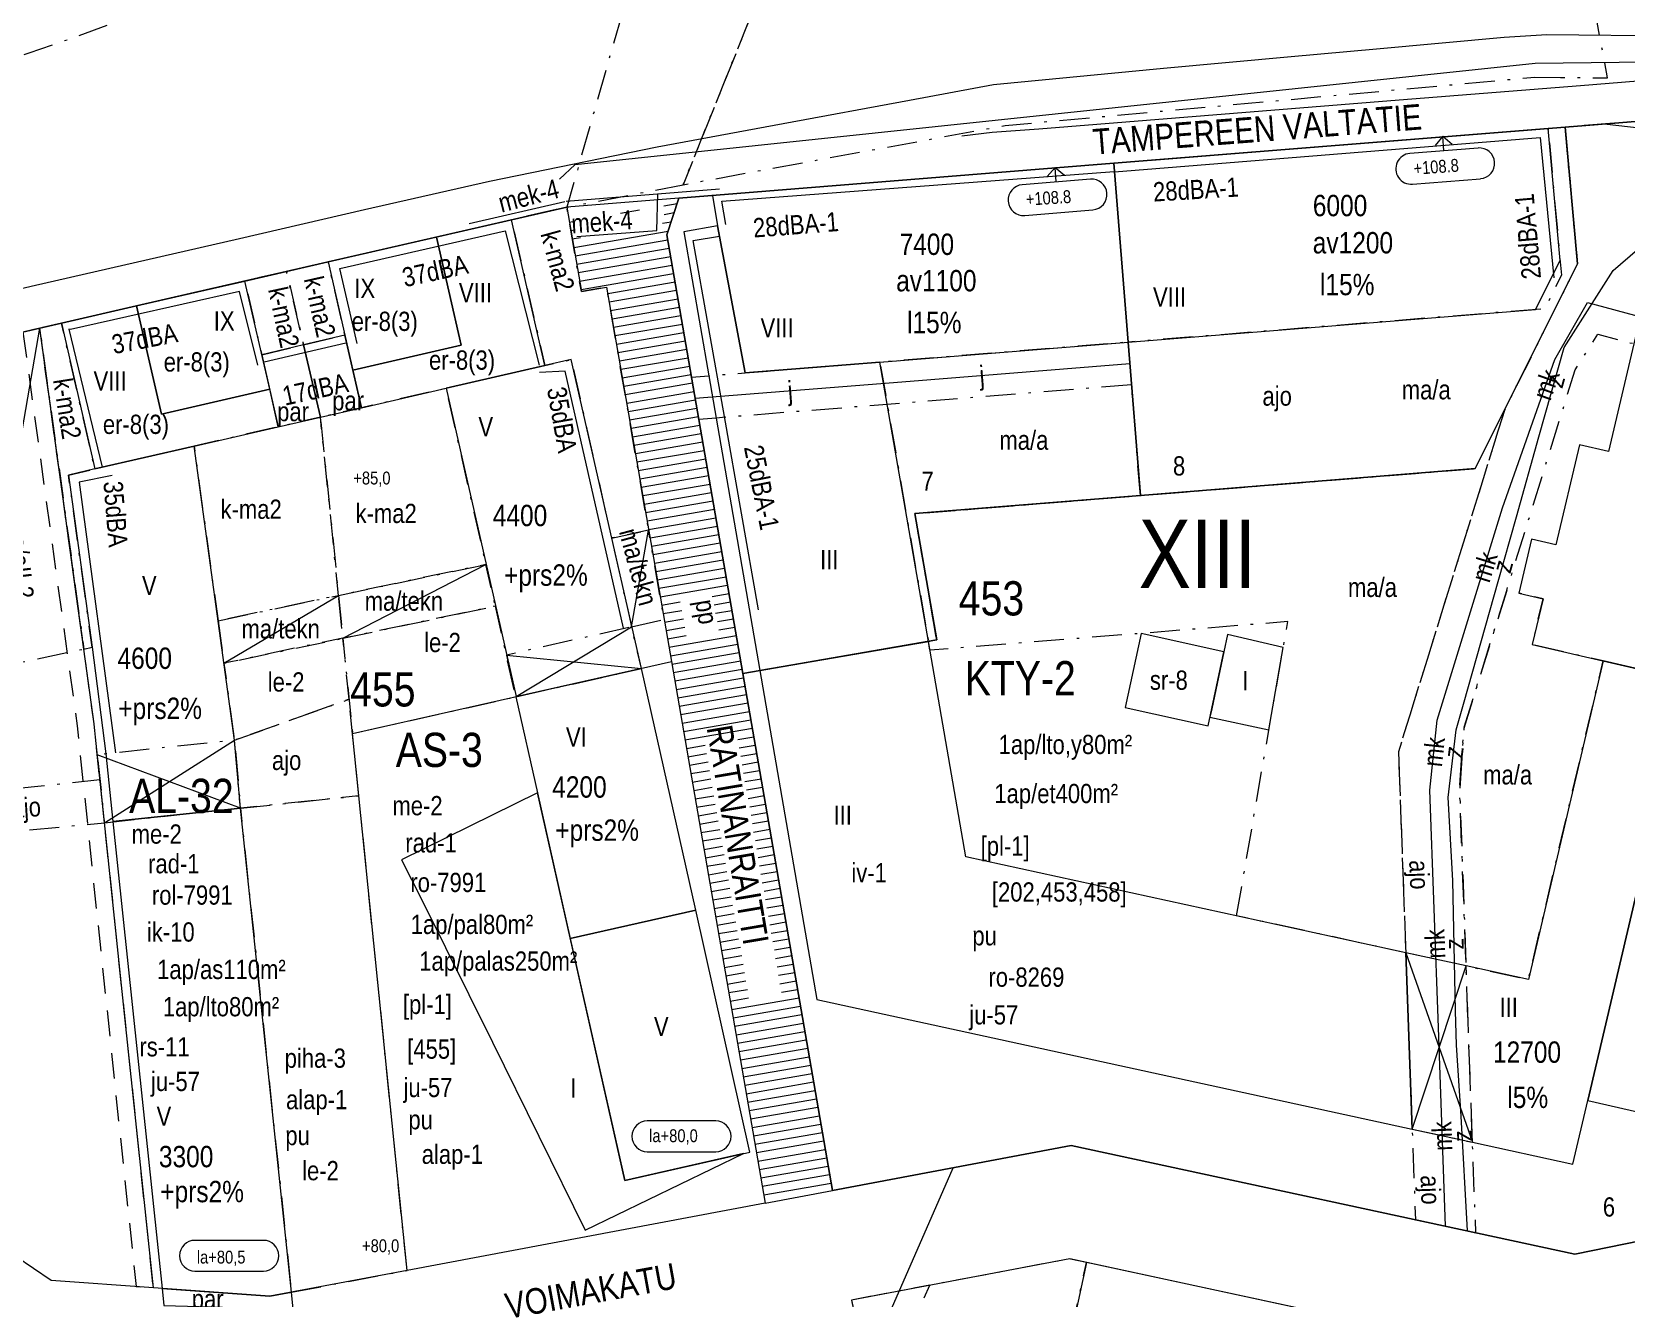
# Model space of a CAD drawing. Header units: metres. Extents: x 24485995 to 24488038, y 6819999 to 6822001.
# Drawn here: x 24487478.8 to 24487665.2, y 6820198.8 to 6820346.9 of the extents above; entities that cross this region are included whole.
import ezdxf

# ---------------------------------------------------------------- set-up
doc = ezdxf.new("R2010")
doc.units = ezdxf.units.M
for name, pattern in [('k10040', [10.3, 3.5, -1.5, 0.3, -1.5, 3.5]), ('k10050', [8, 3, -2, 3]), ('K10271', [0]), ('k10400', [0]), ('K10430', [0]), ('k10630.1', [0]), ('Osoitus_AK', [0])]:
    doc.linetypes.add(name, pattern=pattern)
for name, color, linetype, lineweight in [('AK_AsemakaavaTeksti_Kadun_puistonnimi', 7, 'Continuous', 0), ('AK_AsemakaavaTeksti_Kaupunginosan_nimi', 7, 'Continuous', 0), ('AK_AsemakaavaTeksti_Korttelinumero', 7, 'Continuous', 0), ('AK_JohdoillevarattuTeksti', 7, 'Continuous', 0), ('AK_JohdoillevarattuViiva', 7, 'Continuous', 0), ('AK_Kaavamerkinta_Kayttotarkoitusalue', 7, 'Continuous', 0), ('AK_KayttotarkoitusViiva', 7, 'Continuous', 0), ('AK_LiikennointiTeksti_Autopaikkamerkinta_m2', 7, 'Continuous', 0), ('AK_LiikennointiViiva_Ajoneuvoliittymakielto', 7, 'Continuous', 0), ('AK_LiikennointiViiva_Meluvalli_-aita', 7, 'Continuous', 0), ('AK_LiikennointiViiva_Polkuviivoitus', 7, 'Continuous', 0), ('AK_MuuAsemakaavaTeksti_Alueenosan_kayttotarkoitus', 7, 'Continuous', 0), ('AK_MuuAsemakaavaTeksti_Erityismaarays', 7, 'Continuous', 0), ('AK_MuuAsemakaavaViiva_alueenosan_raja', 7, 'Continuous', 0), ('AK_MuuAsemakaavaViiva_Merkinnan_Kohdistusnuoli', 7, 'Continuous', 0), ('AK_MuuAsemakaavaViiva_Ohj_alueenosan_raja', 7, 'Continuous', 0), ('AK_RakennusalaTeksti_Kerrosala_tai_luku', 7, 'Continuous', 0), ('AK_RakennusalaTeksti_Rakennusoikeus', 7, 'Continuous', 0), ('AK_RakennusalaViiva_Maanalaisen_tilan_viiva', 7, 'Continuous', 0), ('AK_RakennusalaViiva_Rakennusalan_raja__I_', 7, 'Continuous', 0), ('AK_RakentaminenTeksti_Korkeusmerkinta', 7, 'Continuous', 0), ('AK_RakentaminenTeksti_Korkeusmerkinta_ja_soikio', 7, 'Continuous', 0), ('AK_RakentaminenTeksti_Korkeusmerkinta_ja_soikio_ja_nuoli', 7, 'Continuous', 0), ('AK_RakentaminenTeksti_Rakentamismaarays', 7, 'Continuous', 0), ('AK_RakentaminenViiva_dB_yms_aaltoviiva', 7, 'Continuous', 0), ('AK_RakentaminenViiva_Kulkuaukko', 7, 'Continuous', 0), ('AK_Tontti_Sitova', 7, 'Continuous', 0), ('AK_Tonttinumero', 7, 'Continuous', 0), ('AK_YmparistoViiva_Istutettava_puurivi', 7, 'Continuous', 0)]:
    doc.layers.add(name, color=color, linetype=linetype, lineweight=lineweight)
doc.styles.add('ArialNarrow', font='ARIALN.TTF')

# ---------------------------------------------------------------- blocks, each defined once
blk = doc.blocks.new('AKP43')
at = {"layer": 'AK_RakentaminenTeksti_Korkeusmerkinta_ja_soikio', "color": 7, "linetype": 'Continuous', "lineweight": 13}
for p, q in [((4, 1.8), (-4, 1.8)), ((-4, -1.8), (4, -1.8))]:
    blk.add_line(p, q, dxfattribs=at)
for centre, start, end in [((-4, 0), 90, 270), ((4, 0), 270, 90)]:
    blk.add_arc(centre, 1.8, start, end, dxfattribs=at)

msp = doc.modelspace()

# ---------------------------------------------------------------- linework, layer by layer
at = {"layer": 'AK_JohdoillevarattuViiva', "linetype": 'Continuous', "lineweight": 5, "flags": 128}
for points in [[(24487646.67, 6820206.61), (24487645.93, 6820220.04), (24487645.39, 6820228.34), (24487645.27, 6820232.37), (24487644.94, 6820247.61), (24487644.4, 6820257.3), (24487645.35, 6820265.23), (24487646.29, 6820268.51), (24487650.26, 6820282.59), (24487652.39, 6820290.15), (24487655.02, 6820299.51), (24487657.96, 6820309.98), (24487663.69, 6820318.98), (24487669.38, 6820323.9), (24487676.45, 6820330.2), (24487677.57, 6820331.2), (24487681.34, 6820333.85), (24487684.77, 6820334.77), (24487687.1, 6820335.51), (24487696.32, 6820338.4)], [(24487662.65, 6820336.12), (24487684.17, 6820333.67), (24487701.89, 6820329.44), (24487696.35, 6820305.71)], [(24487644.11, 6820207.16), (24487643.26, 6820230.41), (24487642.25, 6820258.16), (24487643.14, 6820266.38), (24487650.76, 6820291.2), (24487656.9, 6820308.55), (24487660.69, 6820315.23), (24487667.22, 6820313.49)], [(24487556.35, 6820304.02), (24487579.52, 6820305.88), (24487607.17, 6820308.1)], [(24487645.93, 6820220.04), (24487645.66, 6820224.19)], [(24487564.52, 6820164.02), (24487571.31, 6820179.39), (24487576.29, 6820190.65), (24487586.53, 6820214)]]:
    msp.add_lwpolyline(points, dxfattribs=at)
at = {"layer": 'AK_KayttotarkoitusViiva', "linetype": 'Continuous', "lineweight": 20, "flags": 128}
for points in [[(24487711.87, 6820338.71), (24487689.48, 6820338.27), (24487658.08, 6820335.75), (24487605.29, 6820331.52), (24487554.42, 6820327.44)], [(24487479.68, 6820312.22), (24487482.22, 6820312.81), (24487490.99, 6820314.83), (24487496.47, 6820316.08), (24487503.66, 6820317.74), (24487513.41, 6820319.97), (24487541.32, 6820326.38)], [(24487554.42, 6820327.44), (24487541.32, 6820326.38)], [(24487541.32, 6820326.38), (24487543.03, 6820316.52), (24487545.98, 6820317.03), (24487553.57, 6820273.21)], [(24487554.42, 6820327.44), (24487553.04, 6820323.16), (24487561.92, 6820271.82), (24487572.39, 6820211.34)], [(24487463.78, 6820308.57), (24487479.68, 6820312.22)], [(24487492.97, 6820199.96), (24487492.08, 6820208.45), (24487489.68, 6820231.27), (24487487.25, 6820254.41), (24487486.21, 6820264.38), (24487486.04, 6820265.93), (24487484.84, 6820274.69), (24487484, 6820280.83), (24487479.68, 6820312.22)], [(24487492.97, 6820199.96), (24487481.03, 6820200.83), (24487476.87, 6820203.62), (24487475.61, 6820215.62), (24487474.54, 6820225.77), (24487473.69, 6820233.86), (24487471.19, 6820257.72), (24487469.75, 6820268.38), (24487463.78, 6820308.57)], [(24487572.39, 6820211.34), (24487600.32, 6820216.6), (24487659.24, 6820203.9), (24487668.95, 6820205.89), (24487673.75, 6820211), (24487696.03, 6820305.75), (24487710.75, 6820303.98)], [(24487522.64, 6820201.99), (24487517.01, 6820257.53), (24487516.27, 6820264.8), (24487553.57, 6820273.21)], [(24487553.57, 6820273.21), (24487564.53, 6820209.86)], [(24487564.53, 6820209.86), (24487572.39, 6820211.34)], [(24487564.53, 6820209.86), (24487522.64, 6820201.99)], [(24487665.16, 6820189.32), (24487600.15, 6820203.34), (24487574.61, 6820198.53)], [(24487522.64, 6820201.99), (24487511.18, 6820199.83), (24487506.61, 6820198.97), (24487492.97, 6820199.96)]]:
    msp.add_lwpolyline(points, dxfattribs=at)
at = {"layer": 'AK_LiikennointiViiva_Ajoneuvoliittymakielto', "linetype": 'k10630.1', "lineweight": 5, "flags": 128}
for points in [[(24487609.8, 6820331.88), (24487634.49, 6820333.86), (24487658.08, 6820335.75), (24487689.48, 6820338.27), (24487711.87, 6820338.71)], [(24487554.42, 6820327.44), (24487601.78, 6820331.24)], [(24487541.32, 6820326.39), (24487499.15, 6820316.7), (24487463.78, 6820308.57)]]:
    msp.add_lwpolyline(points, dxfattribs=at)
at = {"layer": 'AK_LiikennointiViiva_Meluvalli_-aita', "linetype": 'Continuous', "lineweight": 5, "flags": 128}
for points in [[(24487541.25, 6820327.08), (24487554.35, 6820328.13), (24487559.19, 6820328.52)], [(24487529.89, 6820324.48), (24487541.1, 6820327.05)]]:
    msp.add_lwpolyline(points, dxfattribs=at)
at = {"layer": 'AK_LiikennointiViiva_Polkuviivoitus', "linetype": 'Continuous', "lineweight": 0, "flags": 128}
for points in [[(24487547.61, 6820325.67), (24487549.83, 6820326.06)], [(24487552.66, 6820326.54), (24487554.22, 6820326.81)], [(24487552.72, 6820325.54), (24487553.87, 6820325.74)], [(24487541.62, 6820324.63), (24487542.05, 6820324.71)], [(24487552.5, 6820324.49), (24487553.53, 6820324.66)], [(24487541.79, 6820323.65), (24487542.21, 6820323.72)], [(24487541.96, 6820322.66), (24487542.94, 6820322.83)], [(24487542.13, 6820321.68), (24487553.18, 6820323.59)], [(24487542.3, 6820320.69), (24487553.14, 6820322.57)], [(24487542.47, 6820319.71), (24487553.31, 6820321.58)], [(24487542.64, 6820318.72), (24487553.48, 6820320.6)], [(24487542.81, 6820317.74), (24487553.65, 6820319.61)], [(24487542.99, 6820316.75), (24487553.82, 6820318.63)], [(24487546.11, 6820316.28), (24487553.99, 6820317.64)], [(24487546.28, 6820315.29), (24487554.17, 6820316.66)], [(24487546.45, 6820314.31), (24487554.34, 6820315.67)], [(24487546.62, 6820313.32), (24487554.51, 6820314.69)], [(24487546.79, 6820312.34), (24487554.68, 6820313.7)], [(24487546.96, 6820311.35), (24487554.85, 6820312.71)], [(24487547.13, 6820310.37), (24487555.02, 6820311.73)], [(24487547.31, 6820309.38), (24487555.19, 6820310.74)], [(24487547.48, 6820308.39), (24487555.36, 6820309.76)], [(24487547.65, 6820307.41), (24487555.53, 6820308.77)], [(24487547.82, 6820306.42), (24487555.7, 6820307.79)], [(24487547.99, 6820305.44), (24487555.87, 6820306.8)], [(24487548.16, 6820304.45), (24487556.04, 6820305.82)], [(24487548.33, 6820303.47), (24487556.21, 6820304.83)], [(24487548.5, 6820302.48), (24487556.38, 6820303.85)], [(24487548.67, 6820301.5), (24487556.55, 6820302.86)], [(24487548.84, 6820300.51), (24487556.72, 6820301.88)], [(24487549.01, 6820299.53), (24487556.89, 6820300.89)], [(24487549.18, 6820298.54), (24487557.06, 6820299.91)], [(24487549.35, 6820297.56), (24487557.23, 6820298.92)], [(24487549.52, 6820296.57), (24487557.4, 6820297.93)], [(24487549.69, 6820295.59), (24487557.58, 6820296.95)], [(24487549.86, 6820294.6), (24487557.75, 6820295.96)], [(24487550.03, 6820293.61), (24487557.92, 6820294.98)], [(24487550.2, 6820292.63), (24487558.09, 6820293.99)], [(24487550.37, 6820291.64), (24487558.26, 6820293.01)], [(24487550.55, 6820290.66), (24487558.43, 6820292.02)], [(24487550.72, 6820289.67), (24487558.6, 6820291.04)], [(24487550.89, 6820288.69), (24487558.77, 6820290.05)], [(24487551.06, 6820287.7), (24487558.94, 6820289.07)], [(24487551.23, 6820286.72), (24487559.11, 6820288.08)], [(24487551.4, 6820285.73), (24487559.28, 6820287.1)], [(24487551.57, 6820284.75), (24487559.45, 6820286.11)], [(24487551.74, 6820283.76), (24487559.62, 6820285.13)], [(24487551.91, 6820282.78), (24487559.79, 6820284.14)], [(24487552.08, 6820281.79), (24487559.96, 6820283.15)], [(24487552.25, 6820280.81), (24487560.13, 6820282.17)], [(24487558.33, 6820280.84), (24487560.3, 6820281.18)], [(24487552.42, 6820279.82), (24487554.59, 6820280.2)], [(24487552.59, 6820278.84), (24487554.77, 6820279.21)], [(24487558.57, 6820279.87), (24487560.47, 6820280.2)], [(24487558.71, 6820278.88), (24487560.64, 6820279.21)], [(24487552.76, 6820277.85), (24487554.98, 6820278.23)], [(24487552.93, 6820276.86), (24487555.13, 6820277.25)], [(24487558.94, 6820277.9), (24487560.81, 6820278.23)], [(24487559.12, 6820276.92), (24487560.99, 6820277.24)], [(24487553.1, 6820275.88), (24487555.29, 6820276.26)], [(24487553.27, 6820274.89), (24487561.16, 6820276.26)], [(24487553.44, 6820273.91), (24487561.33, 6820275.27)], [(24487553.61, 6820272.92), (24487561.5, 6820274.29)], [(24487553.78, 6820271.94), (24487561.67, 6820273.3)], [(24487553.96, 6820270.95), (24487561.84, 6820272.32)], [(24487554.13, 6820269.97), (24487562.01, 6820271.33)], [(24487554.3, 6820268.98), (24487562.18, 6820270.35)], [(24487554.47, 6820268), (24487562.35, 6820269.36)], [(24487554.64, 6820267.01), (24487562.52, 6820268.38)], [(24487554.81, 6820266.03), (24487562.69, 6820267.39)], [(24487554.98, 6820265.04), (24487562.86, 6820266.4)], [(24487555.15, 6820264.06), (24487563.03, 6820265.42)], [(24487561.34, 6820264.11), (24487563.2, 6820264.43)], [(24487555.32, 6820263.07), (24487557.5, 6820263.45)], [(24487555.49, 6820262.08), (24487557.66, 6820262.46)], [(24487561.48, 6820263.12), (24487563.37, 6820263.45)], [(24487561.67, 6820262.14), (24487563.54, 6820262.46)], [(24487555.66, 6820261.1), (24487557.86, 6820261.48)], [(24487555.83, 6820260.11), (24487558, 6820260.49)], [(24487561.82, 6820261.15), (24487563.71, 6820261.48)], [(24487561.98, 6820260.16), (24487563.88, 6820260.49)], [(24487556, 6820259.13), (24487558.18, 6820259.51)], [(24487556.17, 6820258.14), (24487558.32, 6820258.51)], [(24487562.16, 6820259.18), (24487564.05, 6820259.51)], [(24487562.34, 6820258.2), (24487564.22, 6820258.52)], [(24487556.34, 6820257.16), (24487558.51, 6820257.53)], [(24487562.52, 6820257.21), (24487564.4, 6820257.54)], [(24487556.51, 6820256.17), (24487558.68, 6820256.55)], [(24487556.68, 6820255.19), (24487558.86, 6820255.56)], [(24487562.72, 6820256.23), (24487564.57, 6820256.55)], [(24487562.9, 6820255.25), (24487564.74, 6820255.57)], [(24487556.85, 6820254.2), (24487559.04, 6820254.58)], [(24487557.02, 6820253.22), (24487559.21, 6820253.59)], [(24487563.05, 6820254.26), (24487564.91, 6820254.58)], [(24487563.17, 6820253.27), (24487565.08, 6820253.6)], [(24487557.19, 6820252.23), (24487559.38, 6820252.61)], [(24487557.37, 6820251.25), (24487559.53, 6820251.62)], [(24487563.39, 6820252.29), (24487565.25, 6820252.61)], [(24487563.57, 6820251.3), (24487565.42, 6820251.62)], [(24487557.54, 6820250.26), (24487559.72, 6820250.64)], [(24487557.71, 6820249.28), (24487559.87, 6820249.65)], [(24487563.71, 6820250.31), (24487565.59, 6820250.64)], [(24487563.85, 6820249.32), (24487565.76, 6820249.65)], [(24487557.88, 6820248.29), (24487560.05, 6820248.67)], [(24487558.05, 6820247.3), (24487560.22, 6820247.68)], [(24487564.03, 6820248.34), (24487565.93, 6820248.67)], [(24487564.18, 6820247.35), (24487566.1, 6820247.68)], [(24487558.22, 6820246.32), (24487560.4, 6820246.7)], [(24487558.39, 6820245.33), (24487560.55, 6820245.71)], [(24487564.4, 6820246.37), (24487566.27, 6820246.7)], [(24487564.57, 6820245.39), (24487566.44, 6820245.71)], [(24487558.56, 6820244.35), (24487560.71, 6820244.72)], [(24487558.73, 6820243.36), (24487560.91, 6820243.74)], [(24487564.73, 6820244.4), (24487566.61, 6820244.73)], [(24487564.91, 6820243.42), (24487566.78, 6820243.74)], [(24487558.9, 6820242.38), (24487561.09, 6820242.76)], [(24487559.07, 6820241.39), (24487561.24, 6820241.77)], [(24487565.08, 6820242.43), (24487566.95, 6820242.76)], [(24487565.23, 6820241.44), (24487567.12, 6820241.77)], [(24487559.24, 6820240.41), (24487561.42, 6820240.78)], [(24487565.42, 6820240.46), (24487567.29, 6820240.79)], [(24487559.41, 6820239.42), (24487561.63, 6820239.81)], [(24487559.58, 6820238.44), (24487561.78, 6820238.82)], [(24487565.6, 6820239.48), (24487567.46, 6820239.8)], [(24487565.75, 6820238.49), (24487567.64, 6820238.82)], [(24487559.75, 6820237.45), (24487561.94, 6820237.83)], [(24487559.92, 6820236.47), (24487562.12, 6820236.85)], [(24487565.92, 6820237.5), (24487567.81, 6820237.83)], [(24487566.1, 6820236.52), (24487567.98, 6820236.84)], [(24487560.09, 6820235.48), (24487562.28, 6820235.86)], [(24487560.26, 6820234.5), (24487562.46, 6820234.87)], [(24487566.26, 6820235.53), (24487568.15, 6820235.86)], [(24487566.44, 6820234.55), (24487568.32, 6820234.87)], [(24487560.43, 6820233.51), (24487562.59, 6820233.88)], [(24487560.6, 6820232.52), (24487568.49, 6820233.89)], [(24487560.78, 6820231.54), (24487568.66, 6820232.9)], [(24487560.95, 6820230.55), (24487568.83, 6820231.92)], [(24487561.12, 6820229.57), (24487569, 6820230.93)], [(24487561.29, 6820228.58), (24487569.17, 6820229.95)], [(24487561.46, 6820227.6), (24487569.34, 6820228.96)], [(24487561.63, 6820226.61), (24487569.51, 6820227.98)], [(24487561.8, 6820225.63), (24487569.68, 6820226.99)], [(24487561.97, 6820224.64), (24487569.85, 6820226.01)], [(24487562.14, 6820223.66), (24487570.02, 6820225.02)], [(24487562.31, 6820222.67), (24487570.19, 6820224.04)], [(24487562.48, 6820221.69), (24487570.36, 6820223.05)], [(24487562.65, 6820220.7), (24487570.53, 6820222.06)], [(24487562.82, 6820219.72), (24487570.7, 6820221.08)], [(24487562.99, 6820218.73), (24487570.87, 6820220.09)], [(24487563.16, 6820217.74), (24487571.05, 6820219.11)], [(24487563.33, 6820216.76), (24487571.22, 6820218.12)], [(24487563.5, 6820215.77), (24487571.39, 6820217.14)], [(24487563.67, 6820214.79), (24487571.56, 6820216.15)], [(24487563.84, 6820213.8), (24487571.73, 6820215.17)], [(24487564.02, 6820212.82), (24487571.9, 6820214.18)], [(24487564.19, 6820211.83), (24487572.07, 6820213.2)], [(24487564.36, 6820210.85), (24487572.24, 6820212.21)]]:
    msp.add_lwpolyline(points, dxfattribs=at)
at = {"layer": 'AK_MuuAsemakaavaViiva_alueenosan_raja', "linetype": 'k10040', "lineweight": 5, "flags": 128}
for points in [[(24487654.54, 6820341.59), (24487657.55, 6820341.56), (24487663.04, 6820341.5), (24487654.39, 6820388.14), (24487572.59, 6820372.98), (24487554.93, 6820329.01), (24487592.59, 6820335.94), (24487604.75, 6820337.05), (24487654.54, 6820341.59)], [(24487553.35, 6820368.51), (24487541.32, 6820326.38), (24487554.93, 6820329.01), (24487572.59, 6820372.98), (24487568.12, 6820372.01), (24487563.24, 6820370.88), (24487553.35, 6820368.51)], [(24487384.26, 6820329.34), (24487390.05, 6820329.41), (24487395.53, 6820329.54), (24487400.16, 6820329.73), (24487404.6, 6820329.98), (24487409.31, 6820330.32), (24487414.91, 6820330.82), (24487423.16, 6820331.76), (24487430.23, 6820332.76), (24487436.65, 6820333.82), (24487442.88, 6820334.99), (24487450.38, 6820336.58), (24487458.52, 6820338.55), (24487465.73, 6820340.5), (24487472.36, 6820342.47), (24487478.46, 6820344.44), (24487482.95, 6820345.98), (24487488.62, 6820348.05), (24487491.95, 6820349.33), (24487495.02, 6820350.54), (24487498.73, 6820352.3), (24487502.03, 6820353.86), (24487504.95, 6820355.29), (24487509.01, 6820357.38), (24487511.89, 6820358.94), (24487384.26, 6820329.34)], [(24487692.11, 6820331.68), (24487693.88, 6820306.11), (24487696.03, 6820305.75), (24487707.77, 6820304.34), (24487710.76, 6820330.16), (24487711.87, 6820338.71), (24487705.23, 6820338.58), (24487689.48, 6820338.27), (24487681.83, 6820337.66), (24487658.08, 6820335.75), (24487659.54, 6820319.74), (24487650.98, 6820302.61), (24487638.59, 6820262.67), (24487639.44, 6820239.16), (24487640.19, 6820218.53), (24487640.58, 6820207.92), (24487647.64, 6820206.4), (24487647.25, 6820216.99), (24487646.5, 6820237.62), (24487645.75, 6820258.29), (24487646.24, 6820265.41), (24487651.25, 6820281.54), (24487659.26, 6820307.37), (24487661.9, 6820311.51), (24487666.12, 6820310.41), (24487666.59, 6820312.39), (24487668.88, 6820316.4), (24487676.61, 6820329.92), (24487681.75, 6820333.53), (24487686.22, 6820332.73), (24487692.11, 6820331.68)], [(24487692.11, 6820331.68), (24487693.88, 6820306.11), (24487696.03, 6820305.75), (24487707.77, 6820304.34), (24487710.76, 6820330.16), (24487711.87, 6820338.71), (24487705.23, 6820338.58), (24487689.48, 6820338.27), (24487681.83, 6820337.66), (24487658.08, 6820335.75), (24487659.54, 6820319.74), (24487650.98, 6820302.61), (24487638.59, 6820262.67), (24487639.44, 6820239.16), (24487640.19, 6820218.53), (24487640.58, 6820207.92), (24487647.64, 6820206.4), (24487647.25, 6820216.99), (24487646.5, 6820237.62), (24487645.75, 6820258.29), (24487646.24, 6820265.41), (24487651.25, 6820281.54), (24487659.26, 6820307.37), (24487661.9, 6820311.51), (24487666.12, 6820310.41), (24487666.59, 6820312.39), (24487668.88, 6820316.4), (24487676.61, 6820329.92), (24487681.75, 6820333.53), (24487686.22, 6820332.73), (24487692.11, 6820331.68)], [(24487650.13, 6820300.91), (24487659.54, 6820319.74), (24487658.08, 6820335.75), (24487656.09, 6820335.59), (24487657.66, 6820318.41), (24487655.7, 6820314.5), (24487606.97, 6820310.59), (24487608.41, 6820292.65), (24487647.57, 6820295.79), (24487650.13, 6820300.91)], [(24487546.55, 6820287.67), (24487550.9, 6820288.59), (24487545.98, 6820317.03), (24487543.03, 6820316.52), (24487541.32, 6820326.39), (24487534.85, 6820324.9), (24487538.77, 6820307.85), (24487541.85, 6820308.55), (24487546.55, 6820287.67)], [(24487505.64, 6820309.12), (24487510.55, 6820310.28), (24487508.54, 6820318.86), (24487503.66, 6820317.74), (24487505.64, 6820309.12)], [(24487510.55, 6820310.28), (24487515.38, 6820311.41), (24487513.41, 6820319.97), (24487508.54, 6820318.86), (24487510.55, 6820310.28)], [(24487484.84, 6820274.69), (24487485.82, 6820274.89), (24487483.05, 6820295.04), (24487486.14, 6820295.75), (24487482.22, 6820312.81), (24487479.68, 6820312.22), (24487484.84, 6820274.69)], [(24487472.77, 6820272.15), (24487484.84, 6820274.69), (24487479.68, 6820312.22), (24487469.03, 6820309.78), (24487472.77, 6820272.15)], [(24487607.37, 6820305.6), (24487578.81, 6820303.31), (24487558.78, 6820301.71), (24487556.78, 6820301.55), (24487555.92, 6820306.5), (24487557.93, 6820306.66), (24487562.17, 6820307), (24487577.95, 6820308.26), (24487606.97, 6820310.59), (24487607.37, 6820305.6)], [(24487608.41, 6820292.65), (24487606.97, 6820310.59), (24487577.95, 6820308.26), (24487583.62, 6820275.58), (24487584.6, 6820275.75), (24487582.04, 6820290.53), (24487608.41, 6820292.65)], [(24487514.63, 6820280.96), (24487531.87, 6820284.58), (24487527.23, 6820305.19), (24487517.33, 6820302.92), (24487512.52, 6820301.81), (24487514.63, 6820280.96)], [(24487500.54, 6820277.99), (24487514.63, 6820280.96), (24487512.52, 6820301.81), (24487507.58, 6820300.68), (24487497.73, 6820298.42), (24487500.54, 6820277.99)], [(24487619.66, 6820243.47), (24487625.65, 6820277.89), (24487583.8, 6820274.54), (24487583.62, 6820275.58), (24487584.6, 6820275.75), (24487582.04, 6820290.53), (24487608.41, 6820292.65), (24487647.57, 6820295.79), (24487650.98, 6820302.61), (24487649.98, 6820299.4), (24487648.28, 6820293.91), (24487644.78, 6820282.64), (24487638.59, 6820262.67), (24487639.02, 6820250.92), (24487639.44, 6820239.16), (24487619.66, 6820243.47)], [(24487548.9, 6820277.28), (24487552.71, 6820278.14), (24487550.9, 6820288.59), (24487546.55, 6820287.67), (24487548.9, 6820277.28)], [(24487515.14, 6820275.95), (24487532.97, 6820279.71), (24487531.87, 6820284.58), (24487514.63, 6820280.96), (24487515.14, 6820275.95)], [(24487500.54, 6820277.99), (24487501.22, 6820273.02), (24487515.14, 6820275.95), (24487514.63, 6820280.96), (24487500.54, 6820277.99)], [(24487651.25, 6820281.54), (24487646.24, 6820265.41), (24487645.75, 6820258.29), (24487646.5, 6820237.62), (24487653.8, 6820236.03), (24487662.53, 6820273.3), (24487654.25, 6820275.21), (24487655.51, 6820280.56), (24487652.68, 6820281.22), (24487651.25, 6820281.54)], [(24487516.27, 6820264.8), (24487535.36, 6820269.1), (24487532.97, 6820279.71), (24487515.14, 6820275.95), (24487516.27, 6820264.8)], [(24487535.36, 6820269.1), (24487550.08, 6820272.42), (24487548.9, 6820277.28), (24487534.26, 6820273.98), (24487535.36, 6820269.1)], [(24487502.46, 6820264.03), (24487515.87, 6820268.81), (24487515.14, 6820275.97), (24487501.22, 6820273.02), (24487502.46, 6820264.03)], [(24487503.16, 6820256.06), (24487517.01, 6820257.53), (24487515.87, 6820268.81), (24487502.46, 6820264.03), (24487503.16, 6820256.06)], [(24487487.25, 6820254.37), (24487503.16, 6820256.08), (24487502.46, 6820264.03), (24487486.42, 6820262.32), (24487487.25, 6820254.37)], [(24487471.7, 6820252.87), (24487487.25, 6820254.37), (24487486.73, 6820259.39), (24487471.19, 6820257.72), (24487471.7, 6820252.87)], [(24487509.12, 6820199.44), (24487522.64, 6820201.99), (24487517.01, 6820257.53), (24487503.16, 6820256.08), (24487509.12, 6820199.44)], [(24487639.44, 6820239.16), (24487640.19, 6820218.53), (24487647.25, 6820216.99), (24487646.5, 6820237.62), (24487639.44, 6820239.16)], [(24487597.46, 6820181.4), (24487602.1, 6820202.91), (24487600.15, 6820203.34), (24487574.61, 6820198.53), (24487577.31, 6820185.83), (24487597.46, 6820181.4)], [(24487574.61, 6820198.53), (24487577.31, 6820185.83), (24487583.78, 6820200.26), (24487574.61, 6820198.53)]]:
    msp.add_lwpolyline(points, dxfattribs=at)
at = {"layer": 'AK_MuuAsemakaavaViiva_Merkinnan_Kohdistusnuoli', "linetype": 'Osoitus_AK', "lineweight": 5, "flags": 128}
msp.add_lwpolyline([(24487542.5, 6820322.95), (24487551.86, 6820323.66), (24487551.96, 6820327.93)], dxfattribs=at)
at = {"layer": 'AK_MuuAsemakaavaViiva_Ohj_alueenosan_raja', "linetype": 'k10050', "lineweight": 5, "flags": 128}
msp.add_lwpolyline([(24487477.72, 6820311.78), (24487484.06, 6820265.69), (24487485.26, 6820254.2), (24487490.95, 6820200.11), (24487492.97, 6820199.96), (24487486.73, 6820259.39), (24487486.04, 6820265.93), (24487479.68, 6820312.22), (24487477.72, 6820311.78)], dxfattribs=at)
at = {"layer": 'AK_RakennusalaViiva_Maanalaisen_tilan_viiva', "linetype": 'Continuous', "lineweight": 5, "flags": 128}
for points in [[(24487472.77, 6820272.15), (24487479.68, 6820312.22)], [(24487548.9, 6820277.28), (24487550.9, 6820288.59)], [(24487515.14, 6820275.95), (24487531.87, 6820284.58)], [(24487501.22, 6820273.02), (24487514.63, 6820280.96)]]:
    msp.add_lwpolyline(points, dxfattribs=at)
at = {"layer": 'AK_RakennusalaViiva_Rakennusalan_raja__I_', "linetype": 'K10271', "lineweight": 9, "flags": 128}
for points in [[(24487654.64, 6820314.41), (24487657.5, 6820320.13), (24487656.09, 6820335.59), (24487605.29, 6820331.52), (24487606.97, 6820310.59), (24487654.64, 6820314.41)], [(24487558.95, 6820324.19), (24487562.17, 6820307), (24487577.95, 6820308.26), (24487606.97, 6820310.59), (24487605.29, 6820331.52), (24487558.35, 6820327.76), (24487558.95, 6820324.19)], [(24487516.32, 6820307.31), (24487517.33, 6820302.92), (24487527.23, 6820305.19), (24487538.77, 6820307.85), (24487534.85, 6820324.9), (24487526.08, 6820322.88), (24487528.99, 6820310.22), (24487516.32, 6820307.31)], [(24487558.78, 6820301.71), (24487563.9, 6820272.16), (24487583.62, 6820275.58), (24487577.95, 6820308.26), (24487562.17, 6820307), (24487558.95, 6820324.19), (24487555.01, 6820323.51), (24487557.93, 6820306.66), (24487558.78, 6820301.71)], [(24487528.99, 6820310.22), (24487526.08, 6820322.88), (24487513.41, 6820319.97), (24487516.32, 6820307.31), (24487528.99, 6820310.22)], [(24487493.91, 6820302.15), (24487506.58, 6820305.07), (24487503.66, 6820317.74), (24487497.8, 6820316.39), (24487490.99, 6820314.82), (24487493.91, 6820302.15)], [(24487486.14, 6820295.75), (24487497.73, 6820298.42), (24487507.58, 6820300.68), (24487506.58, 6820305.07), (24487493.91, 6820302.15), (24487490.99, 6820314.82), (24487482.22, 6820312.81), (24487486.14, 6820295.75)], [(24487512.52, 6820301.81), (24487517.33, 6820302.92), (24487515.38, 6820311.41), (24487510.55, 6820310.28), (24487512.52, 6820301.81)], [(24487660.75, 6820221.89), (24487673.39, 6820218.99), (24487693.88, 6820306.11), (24487666.59, 6820312.39), (24487663.16, 6820297.79), (24487659.75, 6820298.58), (24487657, 6820286.89), (24487654.16, 6820287.54), (24487652.68, 6820281.22), (24487655.51, 6820280.56), (24487654.25, 6820275.21), (24487672.28, 6820271.06), (24487660.75, 6820221.89)], [(24487507.58, 6820300.68), (24487512.52, 6820301.81), (24487510.55, 6820310.28), (24487505.64, 6820309.12), (24487507.58, 6820300.68)], [(24487550.08, 6820272.42), (24487541.85, 6820308.55), (24487538.77, 6820307.85), (24487527.23, 6820305.19), (24487535.42, 6820269.12), (24487550.08, 6820272.42)], [(24487488.24, 6820254.52), (24487503.16, 6820256.08), (24487502.46, 6820264.03), (24487497.73, 6820298.42), (24487486.14, 6820295.75), (24487483.05, 6820295.04), (24487485.82, 6820274.89), (24487487.42, 6820262.44), (24487488.24, 6820254.52)], [(24487563.9, 6820272.16), (24487570.55, 6820233.7), (24487640.19, 6820218.53), (24487639.44, 6820239.16), (24487588, 6820250.37), (24487583.62, 6820275.58), (24487563.9, 6820272.16)], [(24487606.62, 6820267.83), (24487616.33, 6820265.7), (24487618.18, 6820274.36), (24487608.49, 6820276.52), (24487606.62, 6820267.83)], [(24487616.55, 6820266.71), (24487623.45, 6820265.23), (24487625.12, 6820274.88), (24487618.58, 6820276.38), (24487618.18, 6820274.36), (24487616.76, 6820267.69), (24487616.55, 6820266.71)], [(24487541.73, 6820240.81), (24487556.4, 6820244.12), (24487550.08, 6820272.42), (24487535.36, 6820269.1), (24487537.89, 6820257.87), (24487541.73, 6820240.81)], [(24487640.19, 6820218.53), (24487647.25, 6820216.99), (24487659, 6820214.43), (24487660.75, 6820221.89), (24487672.28, 6820271.06), (24487662.53, 6820273.3), (24487653.8, 6820236.03), (24487646.5, 6820237.62), (24487639.44, 6820239.16), (24487640.19, 6820218.53)], [(24487562.01, 6820215.66), (24487548.11, 6820212.52), (24487537.89, 6820257.87), (24487522.01, 6820250.04), (24487524.37, 6820245.34), (24487532.63, 6820228.68), (24487543.47, 6820206.69), (24487562.01, 6820215.66)], [(24487493.99, 6820199.89), (24487506.61, 6820198.97), (24487509.12, 6820199.44), (24487503.16, 6820256.08), (24487488.24, 6820254.52), (24487493.99, 6820199.89)], [(24487541.73, 6820240.81), (24487548.11, 6820212.52), (24487562.73, 6820215.82), (24487556.4, 6820244.12), (24487541.73, 6820240.81)], [(24487597.46, 6820181.4), (24487635.03, 6820173.13), (24487639.75, 6820194.8), (24487602.1, 6820202.91), (24487597.46, 6820181.4)], [(24487493.99, 6820199.89), (24487494.2, 6820197.9), (24487509.33, 6820197.45), (24487509.12, 6820199.44), (24487506.61, 6820198.97), (24487493.99, 6820199.89)]]:
    msp.add_lwpolyline(points, dxfattribs=at)
at = {"layer": 'AK_RakentaminenTeksti_Korkeusmerkinta_ja_soikio_ja_nuoli', "linetype": 'Continuous', "lineweight": 5, "flags": 128}
for points in [[(24487647.91, 6820333.3), (24487639.93, 6820332.67)], [(24487643.78, 6820334.68), (24487642.87, 6820333.6)], [(24487643.78, 6820334.68), (24487644.86, 6820333.76)], [(24487643.92, 6820332.99), (24487643.78, 6820334.68)], [(24487602.56, 6820329.66), (24487594.59, 6820329.01)], [(24487598.44, 6820331.03), (24487597.52, 6820329.95)], [(24487598.44, 6820331.03), (24487599.52, 6820330.11)], [(24487598.58, 6820329.33), (24487598.44, 6820331.03)], [(24487640.22, 6820329.08), (24487648.19, 6820329.71)], [(24487594.88, 6820325.42), (24487602.86, 6820326.07)]]:
    msp.add_lwpolyline(points, dxfattribs=at)
at = {"layer": 'AK_RakentaminenTeksti_Korkeusmerkinta_ja_soikio_ja_nuoli', "linetype": 'Continuous', "lineweight": 5}
for centre, start, end in [((24487648.05, 6820331.51), 274.5629, 94.5629), ((24487640.08, 6820330.87), 94.5629, 274.5629), ((24487602.71, 6820327.87), 274.6629, 94.6629), ((24487594.74, 6820327.21), 94.6629, 274.6629)]:
    msp.add_arc(centre, 1.8, start, end, dxfattribs=at)
at = {"layer": 'AK_RakentaminenViiva_dB_yms_aaltoviiva', "linetype": 'k10400', "lineweight": 0, "flags": 128}
for points in [[(24487605.39, 6820330.53), (24487655.18, 6820334.52), (24487656.78, 6820318.11)], [(24487559.94, 6820324.37), (24487559.47, 6820327.09), (24487605.35, 6820330.57)], [(24487516.79, 6820310.42), (24487514.8, 6820319.2), (24487534.12, 6820323.63), (24487538.11, 6820307.91)], [(24487563.74, 6820279.26), (24487559.79, 6820301.91), (24487556.09, 6820322.47), (24487559.18, 6820322.97)], [(24487505.2, 6820307.88), (24487503.04, 6820316.53), (24487483.3, 6820312.07), (24487483.1, 6820312.1), (24487486.97, 6820295.98)], [(24487488.15, 6820295), (24487484.29, 6820294.22), (24487488.53, 6820262.54)]]:
    msp.add_lwpolyline(points, dxfattribs=at)
at = {"layer": 'AK_RakentaminenViiva_dB_yms_aaltoviiva', "linetype": 'k10400', "lineweight": 0, "elevation": 0, "flags": 128}
for points in [[(24487515.5, 6820310.47), (24487505.92, 6820308.26)], [(24487547.95, 6820277.12), (24487541.12, 6820307.18), (24487538.12, 6820307.03)]]:
    msp.add_lwpolyline(points, dxfattribs=at)
at = {"layer": 'AK_RakentaminenViiva_Kulkuaukko', "linetype": 'Continuous', "lineweight": 5, "flags": 128}
for points in [[(24487535.42, 6820269.12), (24487548.9, 6820277.28)], [(24487534.26, 6820273.98), (24487550.08, 6820272.42)], [(24487503.16, 6820256.08), (24487486.42, 6820262.32)], [(24487487.25, 6820254.37), (24487502.46, 6820264.03)], [(24487640.19, 6820218.53), (24487646.5, 6820237.62), (24487639.44, 6820239.16), (24487647.25, 6820216.99)]]:
    msp.add_lwpolyline(points, dxfattribs=at)
at = {"layer": 'AK_Tontti_Sitova', "linetype": 'Continuous', "lineweight": 9, "flags": 128}
for points in [[(24487561.92, 6820271.82), (24487584.6, 6820275.75), (24487582.04, 6820290.53), (24487608.41, 6820292.65), (24487647.57, 6820295.79), (24487659.54, 6820319.74), (24487658.08, 6820335.75), (24487689.48, 6820338.27), (24487711.87, 6820338.71), (24487710.76, 6820330.16), (24487713.74, 6820329.81), (24487710.75, 6820303.98), (24487696.03, 6820305.75), (24487673.75, 6820211), (24487668.95, 6820205.89), (24487659.24, 6820203.9), (24487600.32, 6820216.6), (24487572.39, 6820211.34), (24487561.92, 6820271.82)], [(24487605.29, 6820331.52), (24487658.08, 6820335.75), (24487659.54, 6820319.74), (24487647.57, 6820295.79), (24487608.41, 6820292.65), (24487606.97, 6820310.59), (24487605.29, 6820331.52)], [(24487553.04, 6820323.16), (24487554.42, 6820327.44), (24487605.29, 6820331.52), (24487606.97, 6820310.59), (24487608.41, 6820292.65), (24487582.04, 6820290.53), (24487584.6, 6820275.75), (24487561.92, 6820271.82), (24487553.04, 6820323.16)]]:
    msp.add_lwpolyline(points, dxfattribs=at)
at = {"layer": 'AK_YmparistoViiva_Istutettava_puurivi', "linetype": 'K10430', "lineweight": 5, "flags": 128}
for points in [[(24487461.8, 6820313.12), (24487478.69, 6820317.14), (24487503.06, 6820322.73), (24487517.68, 6820326.09), (24487532.3, 6820329.44), (24487551.89, 6820333.43), (24487566.64, 6820336.17), (24487581.39, 6820338.91), (24487591.22, 6820340.74), (24487611.12, 6820342.65), (24487626.06, 6820344.01), (24487636.02, 6820344.92), (24487650.96, 6820346.28), (24487655.94, 6820346.57), (24487670.94, 6820346.42), (24487685.94, 6820346.27), (24487697.55, 6820346.19)], [(24487540.49, 6820329.66), (24487542.32, 6820331.39), (24487654.59, 6820343.22), (24487716.78, 6820343.98), (24487721.07, 6820343.94)], [(24487587.52, 6820334.73), (24487591.07, 6820335.17), (24487596.55, 6820335.55), (24487638.69, 6820338.93), (24487659.89, 6820340.63), (24487673.3, 6820341.71)]]:
    msp.add_lwpolyline(points, dxfattribs=at)

# ---------------------------------------------------------------- block references
at = {"layer": 'AK_RakentaminenTeksti_Korkeusmerkinta_ja_soikio', "color": 7, "lineweight": 5}
for p in [(24487554.74, 6820217.68, 0), (24487501.84, 6820203.71, 0)]:
    msp.add_blockref('AKP43', p, dxfattribs=at)

# ---------------------------------------------------------------- texts
at = {"layer": 'AK_AsemakaavaTeksti_Kadun_puistonnimi', "linetype": 'Continuous', "lineweight": 5, "style": 'ArialNarrow'}
for s, rotation, p in [('TAMPEREEN VALTATIE', 4.4074, (24487602.96, 6820332.52)), ('RATINANRAITTI', 279.6424, (24487557.67, 6820265.5)), ('VOIMAKATU', 10.362, (24487534.45, 6820196.3))]:
    msp.add_text(s, height=3, rotation=rotation, dxfattribs=at).set_placement(p)
at = {"layer": 'AK_AsemakaavaTeksti_Kaupunginosan_nimi', "linetype": 'Continuous', "lineweight": 0, "style": 'ArialNarrow'}
msp.add_text('XIII', height=8, dxfattribs=at).set_placement((24487608.21, 6820281.83))
at = {"layer": 'AK_AsemakaavaTeksti_Korttelinumero', "linetype": 'Continuous', "lineweight": 5, "style": 'ArialNarrow'}
for s, p in [('453', (24487587.17, 6820278.62)), ('455', (24487515.99, 6820267.97))]:
    msp.add_text(s, height=4, dxfattribs=at).set_placement(p)
at = {"layer": 'AK_JohdoillevarattuTeksti', "linetype": 'Continuous', "lineweight": 0, "style": 'ArialNarrow'}
for s, rotation, p in [('j', 4.584, (24487589.68, 6820305.57)), ('mk', 70.5121, (24487656.35, 6820303.62)), ('j', 4.584, (24487567.25, 6820303.77)), ('z', 74.2992, (24487657.76, 6820305.12)), ('mk', 72.9281, (24487649.22, 6820282.33)), ('z', 74.3001, (24487651.68, 6820283.46)), ('mk', 83.8452, (24487643.67, 6820260.83)), ('z', 83.0995, (24487646.08, 6820261.88)), ('mk', 92.0847, (24487644.09, 6820238.52)), ('z', 91.261, (24487646.24, 6820239.59)), ('mk', 92.0847, (24487644.91, 6820216.03)), ('z', 93.1369, (24487647.22, 6820217.15))]:
    msp.add_text(s, height=2.25, rotation=rotation, dxfattribs=at).set_placement(p)
at = {"layer": 'AK_Kaavamerkinta_Kayttotarkoitusalue', "linetype": 'Continuous', "lineweight": 0, "style": 'ArialNarrow'}
for s, p in [('KTY-2', (24487587.87, 6820269.28)), ('AS-3', (24487521.32, 6820260.89)), ('AL-32', (24487490.14, 6820255.51))]:
    msp.add_text(s, height=4, dxfattribs=at).set_placement(p)
at = {"layer": 'AK_LiikennointiTeksti_Autopaikkamerkinta_m2', "linetype": 'Continuous', "lineweight": 0, "style": 'ArialNarrow'}
for s, p in [('1ap/lto,y80m²', (24487591.83, 6820262.4)), ('1ap/et400m²', (24487591.33, 6820256.66)), ('1ap/pal80m²', (24487523.07, 6820241.35)), ('1ap/as110m²', (24487493.41, 6820236.08)), ('1ap/palas250m²', (24487524.07, 6820237.06)), ('1ap/lto80m²', (24487494.08, 6820231.72))]:
    msp.add_text(s, height=2.25, dxfattribs=at).set_placement(p)
at = {"layer": 'AK_MuuAsemakaavaTeksti_Alueenosan_kayttotarkoitus', "linetype": 'Continuous', "lineweight": 0, "style": 'ArialNarrow'}
for s, rotation, p in [('k-ma2', 285.268, (24487538.23, 6820323.26)), ('k-ma2', 282.596, (24487510.56, 6820317.98)), ('k-ma2', 282.084, (24487506.38, 6820316.76)), ('k-ma2', 278.936, (24487481.23, 6820306.17)), ('ma/aII-2', 276.772, (24487475.69, 6820289.86)), ('ma/tekn', 285.2444, (24487547.41, 6820288.43)), ('pp', 279.3884, (24487556.34, 6820280.28))]:
    msp.add_text(s, height=2.25, rotation=rotation, dxfattribs=at).set_placement(p)
for s, p in [('ma/a', (24487638.98, 6820303.9)), ('par', (24487513.89, 6820302.61, 0)), ('par', (24487507.45, 6820301.34, 0)), ('ma/a', (24487591.92, 6820298)), ('k-ma2', (24487500.83, 6820289.92)), ('k-ma2', (24487516.62, 6820289.43)), ('ma/a', (24487632.69, 6820280.78)), ('ma/tekn', (24487517.69, 6820279.17)), ('ma/tekn', (24487503.28, 6820275.93)), ('ma/a', (24487648.5, 6820258.85)), ('par', (24487497.46, 6820197.51))]:
    msp.add_text(s, height=2.25, dxfattribs=at).set_placement(p)
at = {"layer": 'AK_MuuAsemakaavaTeksti_Erityismaarays', "linetype": 'Continuous', "lineweight": 0, "style": 'ArialNarrow'}
for s, rotation, p in [('mek-4', 14.629, (24487533.68, 6820325.73)), ('28dBA-1', 3.425, (24487609.96, 6820327.03)), ('28dBA-1', 94.9566, (24487655.27, 6820318.07)), ('mek-4', 3.9832, (24487541.94, 6820323.31)), ('28dBA-1', 4.4217, (24487563.2, 6820322.82)), ('37dBA', 12.254, (24487522.38, 6820317.01)), ('37dBA', 10.718, (24487488.35, 6820309.18)), ('17dBA', 12.255, (24487508.36, 6820303.15, 0)), ('35dBA', 279.893, (24487539, 6820305.13)), ('25dBA-1', 281.319, (24487562.03, 6820298.29)), ('35dBA', 274.578, (24487487.13, 6820294.24)), ('ajo', 3.573, (24487476.45, 6820254.93)), ('ajo', 272.2026, (24487639.85, 6820249.96)), ('ajo', 271.8677, (24487641.18, 6820213.1))]:
    msp.add_text(s, height=2.25, rotation=rotation, dxfattribs=at).set_placement(p)
for s, p in [('ajo', (24487622.69, 6820303.16)), ('le-2', (24487524.64, 6820274.33)), ('le-2', (24487506.35, 6820269.71)), ('sr-8', (24487609.52, 6820269.92)), ('ajo', (24487506.84, 6820260.54)), ('me-2', (24487520.93, 6820255.24)), ('me-2', (24487490.43, 6820251.92)), ('[pl-1]', (24487589.73, 6820250.51)), ('ro-7991', (24487523.03, 6820246.26)), ('[202,453,458]', (24487591.04, 6820245.14)), ('rol-7991', (24487492.8, 6820244.78)), ('ro-8269', (24487590.64, 6820235.18)), ('[pl-1]', (24487522.16, 6820231.99)), ('rs-11', (24487491.34, 6820227.03, 0)), ('[455]', (24487522.66, 6820226.76)), ('piha-3', (24487508.33, 6820225.7, 0)), ('le-2', (24487510.37, 6820212.54, 0))]:
    msp.add_text(s, height=2.25, dxfattribs=at).set_placement(p)
at = {"layer": 'AK_RakennusalaTeksti_Kerrosala_tai_luku', "linetype": 'Continuous', "lineweight": 0, "style": 'ArialNarrow'}
for s, p in [('IX', (24487516.48, 6820315.76)), ('VIII', (24487528.71, 6820315.24)), ('VIII', (24487609.89, 6820314.74)), ('IX', (24487500.04, 6820311.95)), ('er-8(3)', (24487516.17, 6820311.9)), ('VIII', (24487563.99, 6820311.14)), ('er-8(3)', (24487494.18, 6820307.15)), ('er-8(3)', (24487525.21, 6820307.37)), ('VIII', (24487485.98, 6820304.93)), ('er-8(3)', (24487487.07, 6820299.85)), ('V', (24487530.99, 6820299.57)), ('III', (24487570.95, 6820284.02)), ('V', (24487491.64, 6820281)), ('I', (24487620.34, 6820269.85)), ('VI', (24487541.23, 6820263.26)), ('III', (24487572.52, 6820254.13)), ('III', (24487650.41, 6820231.65)), ('V', (24487551.52, 6820229.4, 0)), ('I', (24487541.73, 6820222.2, 0)), ('V', (24487493.35, 6820218.91, 0))]:
    msp.add_text(s, height=2.25, dxfattribs=at).set_placement(p)
at = {"layer": 'AK_RakennusalaTeksti_Rakennusoikeus', "linetype": 'Continuous', "lineweight": 0, "style": 'ArialNarrow'}
for s, p in [('6000', (24487628.58, 6820325.32)), ('7400', (24487580.25, 6820320.79)), ('av1200', (24487628.57, 6820320.97)), ('av1100', (24487579.85, 6820316.53)), ('l15%', (24487629.42, 6820316.08)), ('l15%', (24487581.12, 6820311.64)), ('4400', (24487532.67, 6820289.06)), ('+prs2%', (24487533.99, 6820282.09)), ('4600', (24487488.78, 6820272.36)), ('+prs2%', (24487488.87, 6820266.5)), ('4200', (24487539.62, 6820257.3)), ('+prs2%', (24487539.98, 6820252.25)), ('12700', (24487649.65, 6820226.28)), ('l5%', (24487651.33, 6820220.99)), ('3300', (24487493.62, 6820214.06, 0)), ('+prs2%', (24487493.78, 6820209.97))]:
    msp.add_text(s, height=2.5, dxfattribs=at).set_placement(p)
at = {"layer": 'AK_RakentaminenTeksti_Korkeusmerkinta', "linetype": 'Continuous', "lineweight": 0, "style": 'ArialNarrow'}
for rotation, p in [(4.29, (24487640.41, 6820330.16)), (3.6668, (24487595.06, 6820326.55))]:
    msp.add_text('+108.8', height=1.5, rotation=rotation, dxfattribs=at).set_placement(p)
for s, p in [('+85,0', (24487516.36, 6820293.94)), ('la+80,0', (24487550.96, 6820217)), ('la+80,0', (24487550.96, 6820217)), ('+80,0', (24487517.38, 6820204.13)), ('la+80,5', (24487498.06, 6820202.8))]:
    msp.add_text(s, height=1.5, dxfattribs=at).set_placement(p)
at = {"layer": 'AK_RakentaminenTeksti_Rakentamismaarays', "linetype": 'Continuous', "lineweight": 0, "style": 'ArialNarrow'}
for s, p in [('rad-1', (24487522.44, 6820250.89)), ('rad-1', (24487492.36, 6820248.45)), ('iv-1', (24487574.61, 6820247.39)), ('ik-10', (24487492.22, 6820240.46)), ('pu', (24487588.76, 6820240.02)), ('ju-57', (24487588.4, 6820230.77)), ('ju-57', (24487492.69, 6820222.98)), ('alap-1', (24487508.49, 6820220.85)), ('ju-57', (24487522.23, 6820222.27)), ('pu', (24487522.8, 6820218.5, 0)), ('pu', (24487508.41, 6820216.65, 0)), ('alap-1', (24487524.36, 6820214.46))]:
    msp.add_text(s, height=2.25, dxfattribs=at).set_placement(p)
at = {"layer": 'AK_Tonttinumero', "linetype": 'Continuous', "lineweight": 0, "style": 'ArialNarrow'}
for s, p in [('8', (24487612.22, 6820294.99)), ('7', (24487582.81, 6820293.2)), ('6', (24487662.5, 6820208.29))]:
    msp.add_text(s, height=2.25, dxfattribs=at).set_placement(p)

doc.saveas('drawing.dxf')
